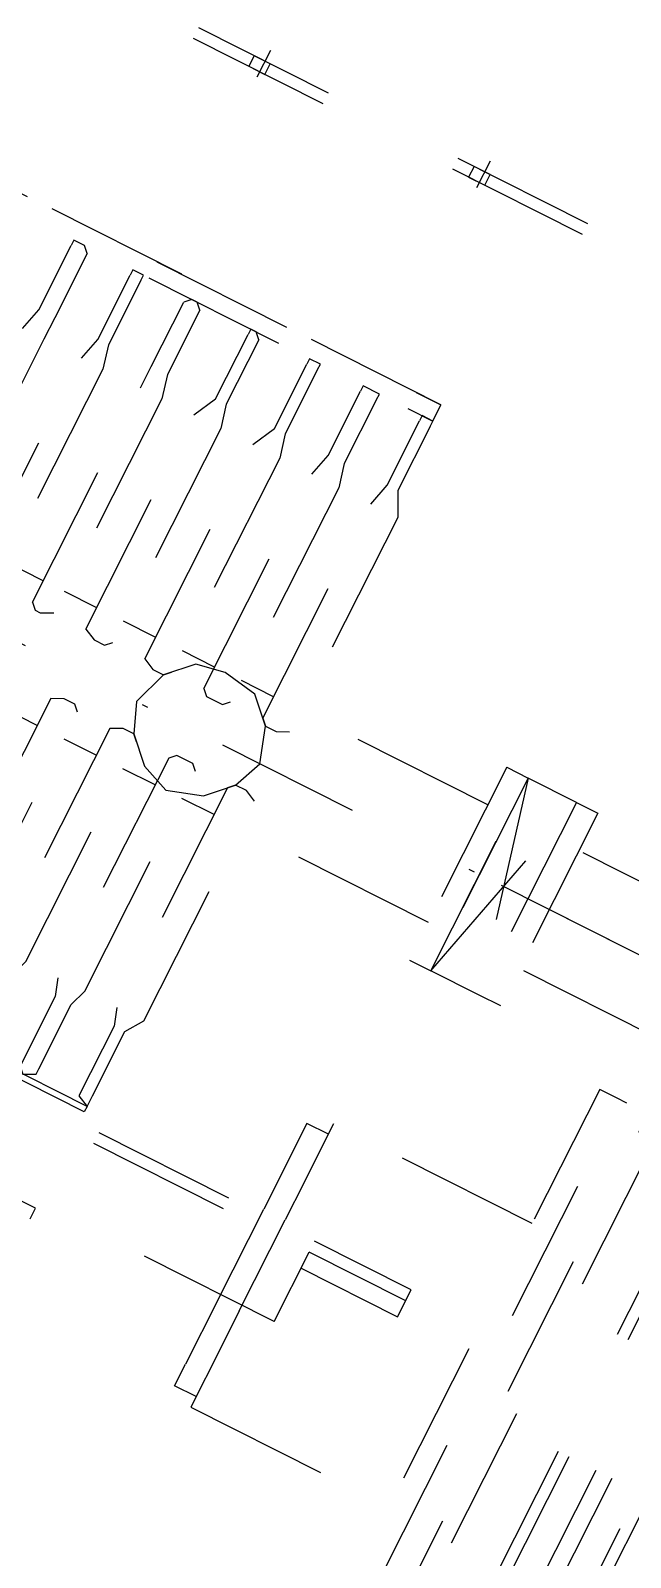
# Model space of a CAD drawing. Header units: metres. Extents: x 0 to 547597, y 0 to 1844684.
# Drawn here: x 543419.19 to 543419.603, y 1844512.662 to 1844513.714 of the extents above; entities that cross this region are included whole.
import ezdxf

# ---------------------------------------------------------------- set-up
doc = ezdxf.new("R2010")
doc.units = ezdxf.units.M
doc.linetypes.add('DASHED', pattern=[0.75, 0.5, -0.25])
doc.layers.add('5_Thep', color=4, linetype='Continuous')
doc.layers.add('TB220kVtuonglai', color=8, linetype='DASHED')

# ---------------------------------------------------------------- blocks, each defined once
blk = doc.blocks.new('MBA220-MB')
at = {"color": 1}
for points in [[(1554, -1091.1), (-2326.8, -1091.1), (-2326.8, 570.3)], [(1223.4, -950.6), (1351.5, -950.6)], [(1351.5, -958.8), (1223.4, -958.8)], [(458.8, -983.6), (458.8, -2107.8)], [(467, -983.6), (467, -2107.8)], [(1223.4, -979.5), (1351.5, -979.5)], [(1223.4, -991.9), (1351.5, -991.9)], [(1033.2, -1012.6), (1161.4, -1012.6)], [(1223.4, -1012.6), (1351.5, -1012.6)], [(1033.2, -1020.8), (1161.4, -1020.8)], [(1223.4, -1020.8), (1351.5, -1020.8)], [(-2297.9, -1058), (-2297.9, -1070.4), (1525.1, -1070.4)], [(1512.7, -1058), (-2297.9, -1058)], [(847.3, -1091.1), (847.3, -1194.4)], [(892.7, -1194.4), (892.7, -1091.1)], [(892.7, -1231.6), (892.7, -1091.1)], [(938.2, -1091.1), (938.2, -1194.4)], [(987.8, -1091.1), (987.8, -1087)], [(987.8, -1091.1), (987.8, -1107.6), (1409.3, -1107.6), (1409.3, -1091.1)], [(1091.1, -1107.6), (1091.1, -1260.5)], [(1264.7, -1260.5), (1310.1, -1260.5), (1310.1, -1107.6)], [(1169.6, -1161.4), (1169.6, -1235.8)], [(1190.3, -1235.8), (1190.3, -1161.4), (1169.6, -1161.4)], [(1177.9, -1161.4), (1177.9, -1235.8)], [(818.3, -1194.4), (967.1, -1194.4)], [(818.3, -1211), (818.3, -1194.4)], [(967.1, -1194.4), (967.1, -1211)], [(967.1, -1248.2), (818.3, -1211), (818.3, -1248.2)], [(818.3, -1211), (967.1, -1211), (967.1, -1248.2), (818.3, -1248.2), (967.1, -1211)], [(967.1, -1248.2), (818.3, -1211), (818.3, -1248.2)], [(818.3, -1211), (967.1, -1211), (967.1, -1248.2), (818.3, -1248.2), (967.1, -1211)], [(818.3, -1211), (967.1, -1211)], [(818.3, -1211), (967.1, -1211)], [(1231.6, -1235.8), (1177.9, -1235.8)], [(1231.6, -1235.8), (1231.6, -1372.1)], [(818.3, -1264.7), (818.3, -1248.2), (967.1, -1248.2)], [(818.3, -1264.7), (967.1, -1264.7), (967.1, -1248.2), (818.3, -1248.2)], [(818.3, -1264.7), (818.3, -1248.2), (967.1, -1248.2)], [(818.3, -1264.7), (967.1, -1264.7), (967.1, -1248.2), (818.3, -1248.2)], [(892.7, -1256.4), (892.7, -1252.3)], [(1136.6, -1260.5), (1091.1, -1260.5)], [(1099.4, -1260.5), (1099.4, -1277.1)], [(1136.6, -1260.5), (1165.5, -1260.5)], [(1235.8, -1260.5), (1165.5, -1260.5)], [(1235.8, -1260.5), (1264.7, -1260.5)], [(1301.9, -1260.5), (1301.9, -1277.1)], [(847.3, -1264.7), (847.3, -1409.3)], [(847.3, -1264.7), (847.3, -1409.3)], [(938.2, -1264.7), (938.2, -1409.3)], [(938.2, -1264.7), (938.2, -1409.3)], [(1099.4, -1277.1), (1165.5, -1277.1)], [(1235.8, -1277.1), (1165.5, -1277.1)], [(1235.8, -1277.1), (1285.3, -1277.1)], [(1301.9, -1277.1), (1285.3, -1277.1)], [(1169.6, -1301.9), (1169.6, -1425.9)], [(1177.9, -1301.9), (1177.9, -1425.9)], [(892.7, -1446.5), (892.7, -1318.4)], [(632.3, -1417.6), (681.9, -1417.6), (698.5, -1409.3), (863.8, -1409.3)], [(632.3, -1417.6), (681.9, -1417.6), (698.5, -1409.3), (863.8, -1409.3)], [(863.8, -1430), (867.9, -1425.9), (867.9, -1417.6), (863.8, -1409.3)], [(863.8, -1430), (867.9, -1425.9), (867.9, -1417.6), (863.8, -1409.3)], [(1149, -1417.6), (1099.4, -1417.6), (1087, -1409.3), (917.5, -1409.3), (913.4, -1417.6), (913.4, -1425.9), (917.5, -1430), (1087, -1430), (1099.4, -1425.9), (1153.1, -1425.9), (1157.2, -1417.6), (1153.1, -1417.6), (1149, -1417.6)], [(1149, -1417.6), (1099.4, -1417.6), (1087, -1409.3), (917.5, -1409.3), (913.4, -1417.6), (913.4, -1425.9), (917.5, -1430), (1087, -1430), (1099.4, -1425.9), (1153.1, -1425.9), (1157.2, -1417.6), (1153.1, -1417.6), (1149, -1417.6)], [(615.8, -2636.8), (628.2, -2636.8), (628.2, -1417.6)], [(615.8, -1417.6), (615.8, -2636.8)], [(628.2, -1417.6), (615.8, -1417.6)], [(615.8, -2636.8), (628.2, -2636.8), (628.2, -1417.6)], [(615.8, -1417.6), (615.8, -2636.8)], [(628.2, -1417.6), (615.8, -1417.6)], [(615.8, -1417.6), (615.8, -2636.8), (615.8, -1417.6)], [(632.3, -1417.6), (628.2, -1417.6), (628.2, -1425.9), (632.3, -1425.9)], [(632.3, -1417.6), (628.2, -1417.6), (628.2, -1425.9), (632.3, -1425.9)], [(847.3, -1467.2), (851.4, -1487.9), (867.9, -1504.4), (892.7, -1512.7), (913.4, -1504.4), (929.9, -1487.9), (938.2, -1467.2), (929.9, -1442.4), (913.4, -1425.9), (892.7, -1417.6), (867.9, -1425.9), (851.4, -1442.4), (847.3, -1467.2)], [(1157.2, -1417.6), (1157.2, -2636.8)], [(1161.4, -1417.6), (1161.4, -2636.8), (1157.2, -2636.8)], [(1157.2, -1417.6), (1161.4, -1417.6)], [(1157.2, -1417.6), (1157.2, -2636.8)], [(1161.4, -1417.6), (1161.4, -2636.8), (1157.2, -2636.8)], [(1157.2, -1417.6), (1161.4, -1417.6)], [(1235.8, -1417.6), (1235.8, -2636.8)], [(1244, -1417.6), (1235.8, -1417.6)], [(1235.8, -1417.6), (1235.8, -2636.8)], [(1244, -1417.6), (1235.8, -1417.6)], [(863.8, -1430), (698.5, -1430), (681.9, -1425.9), (632.3, -1425.9)], [(863.8, -1430), (698.5, -1430), (681.9, -1425.9), (632.3, -1425.9)], [(847.3, -1430), (847.3, -1454.8)], [(847.3, -1430), (847.3, -1454.8)], [(938.2, -1430), (938.2, -1454.8)], [(938.2, -1430), (938.2, -1454.8)], [(467, -1471.3), (467, -1458.9), (458.8, -1458.9), (458.8, -1471.3), (467, -1471.3)], [(632.3, -1458.9), (628.2, -1458.9), (628.2, -1471.3), (632.3, -1471.3)], [(632.3, -1458.9), (628.2, -1458.9), (628.2, -1471.3), (632.3, -1471.3)], [(632.3, -1458.9), (681.9, -1458.9), (698.5, -1454.8), (863.8, -1454.8)], [(632.3, -1458.9), (681.9, -1458.9), (698.5, -1454.8), (863.8, -1454.8)], [(863.8, -1475.5), (867.9, -1471.3), (867.9, -1458.9), (863.8, -1454.8)], [(863.8, -1475.5), (867.9, -1471.3), (867.9, -1458.9), (863.8, -1454.8)], [(1149, -1458.9), (1099.4, -1458.9), (1087, -1454.8), (917.5, -1454.8), (913.4, -1458.9), (913.4, -1471.3), (917.5, -1475.5), (1087, -1475.5), (1099.4, -1471.3), (1153.1, -1471.3), (1157.2, -1467.2), (1153.1, -1458.9), (1149, -1458.9)], [(1149, -1458.9), (1099.4, -1458.9), (1087, -1454.8), (917.5, -1454.8), (913.4, -1458.9), (913.4, -1471.3), (917.5, -1475.5), (1087, -1475.5), (1099.4, -1471.3), (1153.1, -1471.3), (1157.2, -1467.2), (1153.1, -1458.9), (1149, -1458.9)], [(450.5, -1463.1), (471.2, -1463.1)], [(863.8, -1475.5), (698.5, -1475.5), (681.9, -1471.3), (632.3, -1471.3)], [(863.8, -1475.5), (698.5, -1475.5), (681.9, -1471.3), (632.3, -1471.3)], [(847.3, -1475.5), (847.3, -1500.3)], [(847.3, -1475.5), (847.3, -1500.3)], [(938.2, -1475.5), (938.2, -1500.3)], [(938.2, -1475.5), (938.2, -1500.3)], [(632.3, -1504.4), (628.2, -1504.4), (628.2, -1512.7), (632.3, -1512.7)], [(632.3, -1504.4), (628.2, -1504.4), (628.2, -1512.7), (632.3, -1512.7)], [(632.3, -1504.4), (681.9, -1504.4), (698.5, -1500.3), (863.8, -1500.3)], [(632.3, -1504.4), (681.9, -1504.4), (698.5, -1500.3), (863.8, -1500.3)], [(863.8, -1520.9), (867.9, -1512.7), (867.9, -1504.4), (863.8, -1500.3)], [(863.8, -1520.9), (867.9, -1512.7), (867.9, -1504.4), (863.8, -1500.3)], [(892.7, -1508.5), (892.7, -1504.4)], [(1149, -1504.4), (1099.4, -1504.4), (1087, -1500.3), (917.5, -1500.3), (913.4, -1504.4), (913.4, -1512.7), (917.5, -1520.9), (1087, -1520.9), (1099.4, -1512.7), (1153.1, -1512.7), (1157.2, -1512.7), (1153.1, -1504.4), (1149, -1504.4)], [(1149, -1504.4), (1099.4, -1504.4), (1087, -1500.3), (917.5, -1500.3), (913.4, -1504.4), (913.4, -1512.7), (917.5, -1520.9), (1087, -1520.9), (1099.4, -1512.7), (1153.1, -1512.7), (1157.2, -1512.7), (1153.1, -1504.4), (1149, -1504.4)], [(863.8, -1520.9), (698.5, -1520.9), (681.9, -1512.7), (632.3, -1512.7)], [(863.8, -1520.9), (698.5, -1520.9), (681.9, -1512.7), (632.3, -1512.7)], [(847.3, -1520.9), (847.3, -1545.7)], [(938.2, -1520.9), (938.2, -1545.7)], [(938.2, -1520.9), (938.2, -1545.7)], [(632.3, -1549.9), (681.9, -1549.9), (698.5, -1545.7), (863.8, -1545.7)], [(632.3, -1549.9), (681.9, -1549.9), (698.5, -1545.7), (863.8, -1545.7)], [(863.8, -1566.4), (867.9, -1558.1), (867.9, -1549.9), (863.8, -1545.7)], [(863.8, -1566.4), (867.9, -1558.1), (867.9, -1549.9), (863.8, -1545.7)], [(1149, -1549.9), (1099.4, -1549.9), (1087, -1545.7), (917.5, -1545.7), (913.4, -1549.9), (913.4, -1558.1), (917.5, -1566.4), (1087, -1566.4), (1099.4, -1558.1), (1153.1, -1558.1), (1157.2, -1554), (1153.1, -1554), (1149, -1549.9)], [(1149, -1549.9), (1099.4, -1549.9), (1087, -1545.7), (917.5, -1545.7), (913.4, -1549.9), (913.4, -1558.1), (917.5, -1566.4), (1087, -1566.4), (1099.4, -1558.1), (1153.1, -1558.1), (1157.2, -1554), (1153.1, -1554), (1149, -1549.9)], [(632.3, -1549.9), (628.2, -1554), (628.2, -1558.1), (632.3, -1558.1)], [(632.3, -1549.9), (628.2, -1554), (628.2, -1558.1), (632.3, -1558.1)], [(863.8, -1566.4), (698.5, -1566.4), (681.9, -1558.1), (632.3, -1558.1)], [(863.8, -1566.4), (698.5, -1566.4), (681.9, -1558.1), (632.3, -1558.1)], [(847.3, -1566.4), (847.3, -1591.2)], [(938.2, -1566.4), (938.2, -1591.2)], [(938.2, -1566.4), (938.2, -1591.2)], [(892.7, -1698.6), (892.7, -1574.7)], [(632.3, -1595.3), (628.2, -1599.5), (628.2, -1603.6), (632.3, -1607.7)], [(632.3, -1595.3), (628.2, -1599.5), (628.2, -1603.6), (632.3, -1607.7)], [(632.3, -1595.3), (681.9, -1595.3), (698.5, -1591.2), (863.8, -1591.2)], [(632.3, -1595.3), (681.9, -1595.3), (698.5, -1591.2), (863.8, -1591.2)], [(863.8, -1607.7), (867.9, -1603.6), (867.9, -1599.5), (863.8, -1591.2)], [(863.8, -1607.7), (867.9, -1603.6), (867.9, -1599.5), (863.8, -1591.2)], [(863.8, -1607.7), (698.5, -1607.7), (681.9, -1607.7), (632.3, -1607.7)], [(863.8, -1607.7), (698.5, -1607.7), (681.9, -1607.7), (632.3, -1607.7)], [(847.3, -1607.7), (847.3, -1636.6)], [(467, -1640.8), (467, -1628.4), (458.8, -1628.4), (458.8, -1640.8), (467, -1640.8)], [(450.5, -1632.5), (471.2, -1632.5)], [(632.3, -1640.8), (628.2, -1640.8), (628.2, -1649), (632.3, -1649)], [(632.3, -1640.8), (681.9, -1640.8), (698.5, -1636.6), (863.8, -1636.6)], [(863.8, -1653.2), (698.5, -1653.2), (681.9, -1649), (632.3, -1649)], [(632.3, -1682.1), (628.2, -1686.2), (628.2, -1694.5), (632.3, -1694.5)], [(632.3, -1682.1), (628.2, -1686.2), (628.2, -1694.5), (632.3, -1694.5)], [(632.3, -1682.1), (681.9, -1682.1), (698.5, -1682.1), (863.8, -1682.1)], [(632.3, -1682.1), (681.9, -1682.1), (698.5, -1682.1), (863.8, -1682.1)], [(863.8, -1698.6), (698.5, -1698.6), (681.9, -1694.5), (632.3, -1694.5)], [(863.8, -1698.6), (698.5, -1698.6), (681.9, -1694.5), (632.3, -1694.5)]]:
    blk.add_lwpolyline(points, dxfattribs=at)
blk = doc.blocks.new('mb moiTQK')
at = {"layer": 'TB220kVtuonglai', "ltscale": 3000, "xscale": 0.001, "yscale": 0.001, "zscale": 0.001}
blk.add_blockref('MBA220-MB', (-20.0517, -82.5102), dxfattribs=at)
blk = doc.blocks.new('ACAD-DinhViTuyenDz220kV')
blk.add_circle((543470.1879, 1844560.0696), 117.5514)
at = {"layer": '5_Thep', "rotation": 243.2403583287449}
blk.add_blockref('mb moiTQK', (543485.661, 1844458.313), dxfattribs=at)

msp = doc.modelspace()

# ---------------------------------------------------------------- block references
msp.add_blockref('ACAD-DinhViTuyenDz220kV', (0, 0))

doc.saveas('drawing.dxf')
